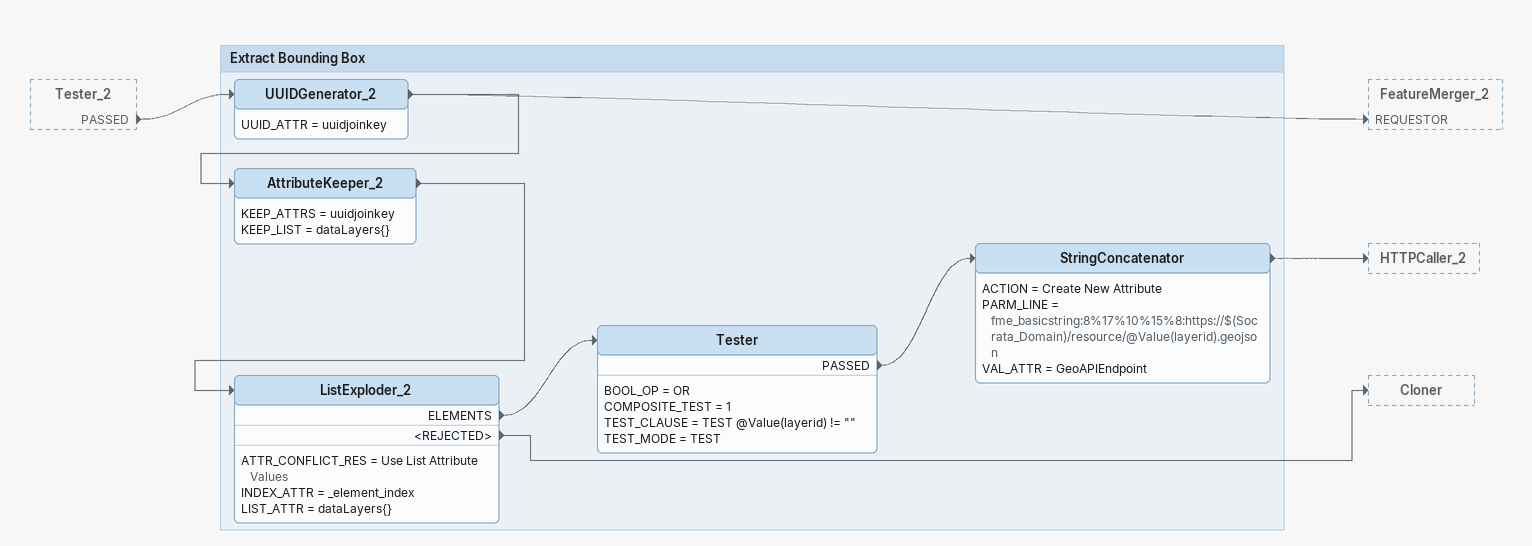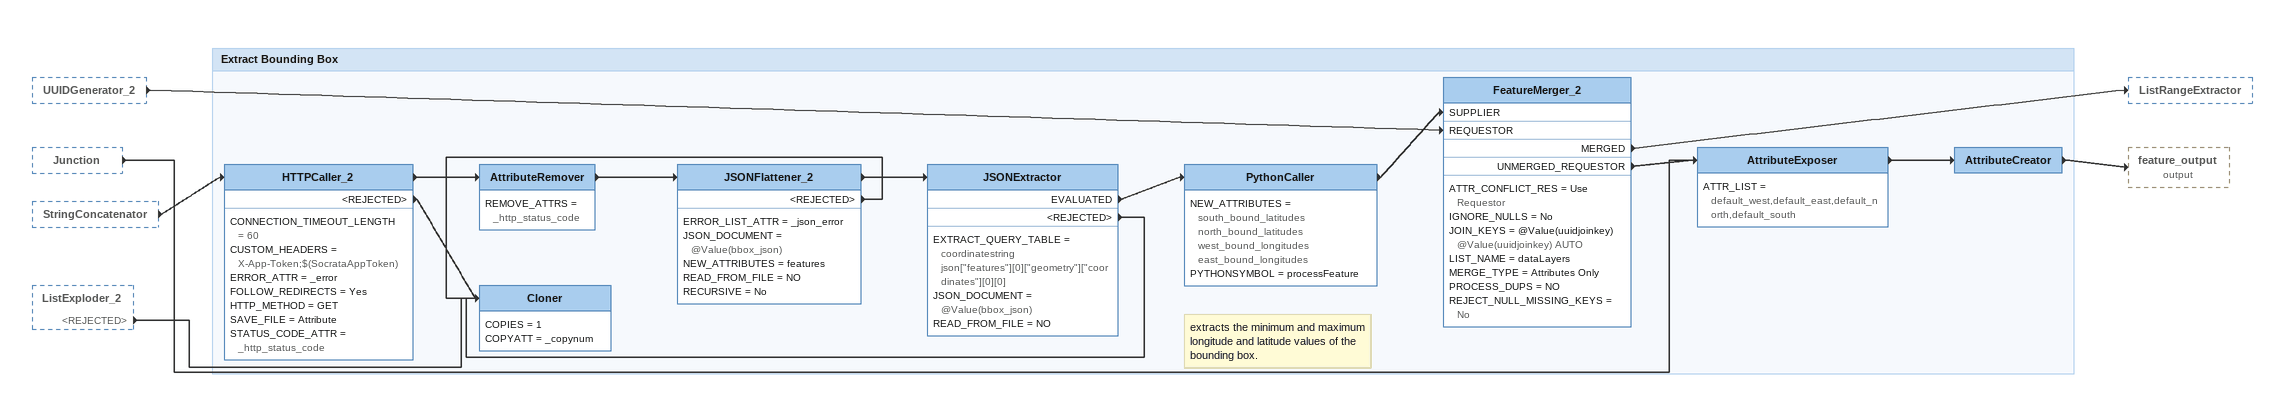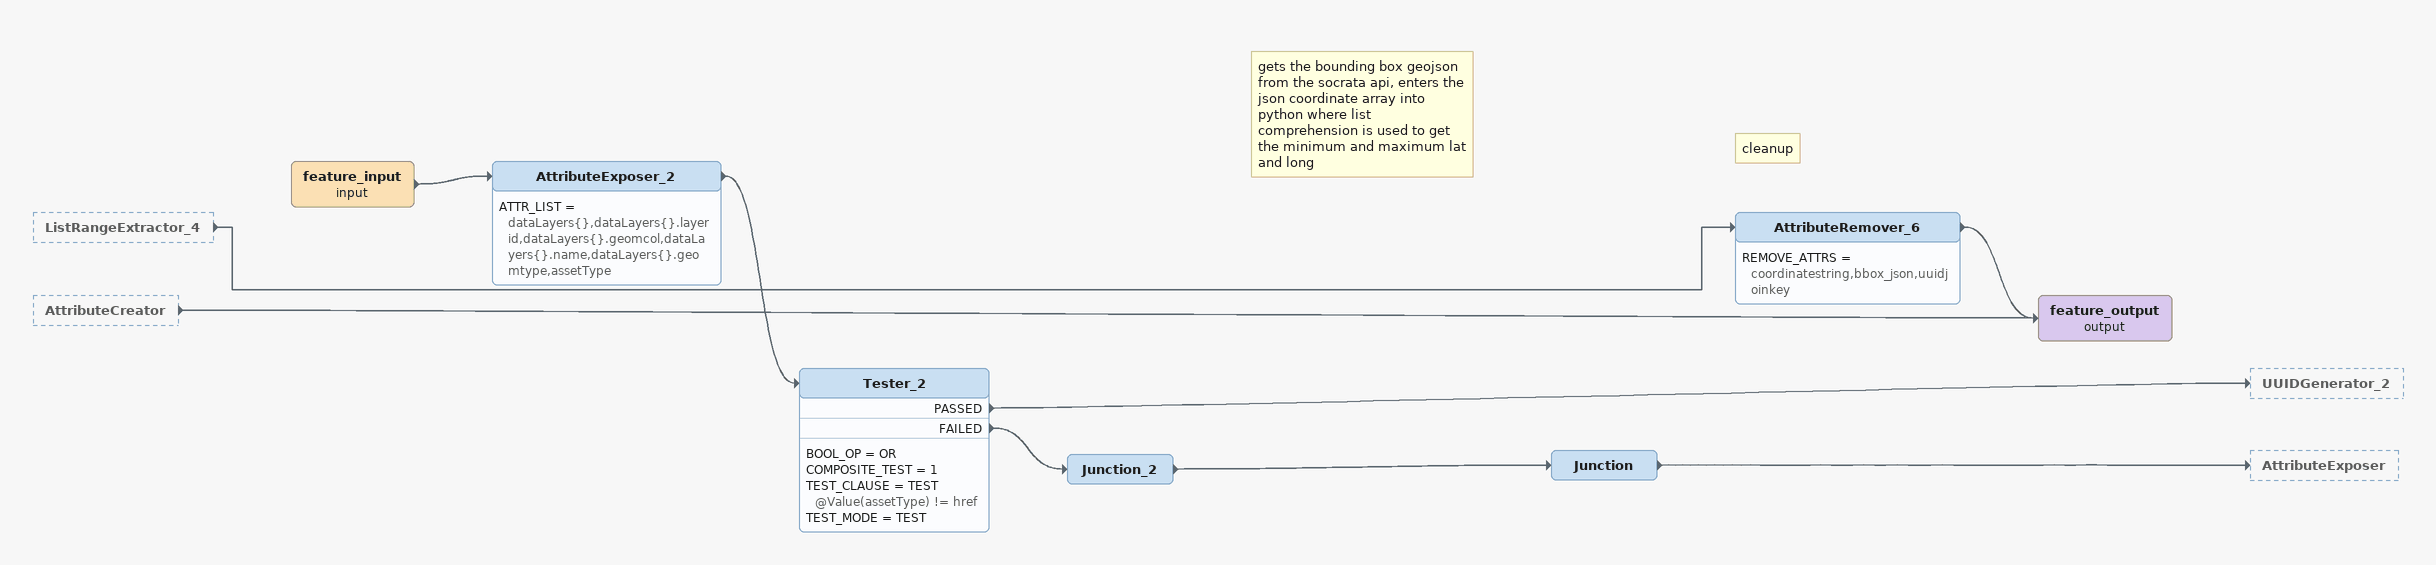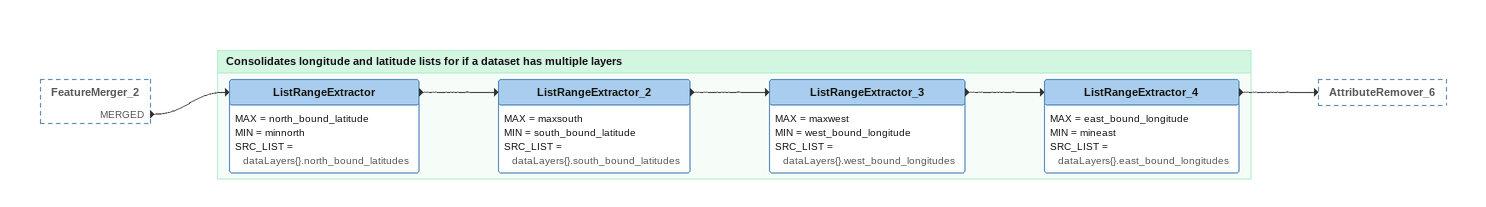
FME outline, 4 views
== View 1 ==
Tester_2 [outside]
    PASSED -> UUIDGenerator_2

Bookmark: Extract Bounding Box
UUIDGenerator_2
    UUID_ATTR = uuidjoinkey
    -> FeatureMerger_2 [REQUESTOR]
    -> AttributeKeeper_2
AttributeKeeper_2
    KEEP_ATTRS = uuidjoinkey
    KEEP_LIST = dataLayers{}
    -> ListExploder_2
ListExploder_2
    ATTR_CONFLICT_RES = Use List Attribute Values
    INDEX_ATTR = _element_index
    LIST_ATTR = dataLayers{}
    ELEMENTS -> Tester
    <REJECTED> -> Cloner
Tester
    BOOL_OP = OR
    COMPOSITE_TEST = 1
    TEST_CLAUSE = TEST @Value(layerid) != ""
    TEST_MODE = TEST
    PASSED -> StringConcatenator
StringConcatenator
    ACTION = Create New Attribute
    PARM_LINE = fme_basicstring:8%17%10%15%8:https://$(Socrata_Domain)/resource/@Value(layerid).geojson
    VAL_ATTR = GeoAPIEndpoint
    -> HTTPCaller_2

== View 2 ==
UUIDGenerator_2 [outside]
    -> FeatureMerger_2 [REQUESTOR]
Junction [outside]
    -> AttributeExposer
StringConcatenator [outside]
    -> HTTPCaller_2
ListExploder_2 [outside]
    <REJECTED> -> Cloner

Bookmark: Extract Bounding Box
HTTPCaller_2
    CONNECTION_TIMEOUT_LENGTH = 60
    CUSTOM_HEADERS = X-App-Token;$(SocrataAppToken)
    ERROR_ATTR = _error
    FOLLOW_REDIRECTS = Yes
    HTTP_METHOD = GET
    SAVE_FILE = Attribute
    STATUS_CODE_ATTR = _http_status_code
    -> AttributeRemover
    <REJECTED> -> Cloner
AttributeRemover
    REMOVE_ATTRS = _http_status_code
    -> JSONFlattener_2
JSONFlattener_2
    ERROR_LIST_ATTR = _json_error
    JSON_DOCUMENT = @Value(bbox_json)
    NEW_ATTRIBUTES = features
    READ_FROM_FILE = NO
    RECURSIVE = No
    -> JSONExtractor
    <REJECTED> -> Cloner
JSONExtractor
    EXTRACT_QUERY_TABLE = coordinatestring json["features"][0]["geometry"]["coordinates"][0][0]
    JSON_DOCUMENT = @Value(bbox_json)
    READ_FROM_FILE = NO
    EVALUATED -> PythonCaller
    <REJECTED> -> Cloner
Note: extracts the minimum and maximum longitude and latitude values of the bounding box.
PythonCaller
    NEW_ATTRIBUTES = south_bound_latitudes north_bound_latitudes west_bound_longitudes east_bound_longitudes
    PYTHONSYMBOL = processFeature
    -> FeatureMerger_2 [SUPPLIER]
FeatureMerger_2
    ATTR_CONFLICT_RES = Use Requestor
    IGNORE_NULLS = No
    JOIN_KEYS = @Value(uuidjoinkey) @Value(uuidjoinkey) AUTO
    LIST_NAME = dataLayers
    MERGE_TYPE = Attributes Only
    PROCESS_DUPS = NO
    REJECT_NULL_MISSING_KEYS = No
    MERGED -> ListRangeExtractor
    UNMERGED_REQUESTOR -> AttributeExposer
Cloner
    COPIES = 1
    COPYATT = _copynum
AttributeExposer
    ATTR_LIST = default_west,default_east,default_north,default_south
    -> AttributeCreator
AttributeCreator
    -> feature_output (output)

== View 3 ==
ListRangeExtractor_4 [outside]
    -> AttributeRemover_6
AttributeCreator [outside]
    -> feature_output (output)
feature_input (input)
    -> AttributeExposer_2
AttributeExposer_2
    ATTR_LIST = dataLayers{},dataLayers{}.layerid,dataLayers{}.geomcol,dataLayers{}.name,dataLayers{}.geomtype,assetType
    -> Tester_2
Tester_2
    BOOL_OP = OR
    COMPOSITE_TEST = 1
    TEST_CLAUSE = TEST @Value(assetType) != href
    TEST_MODE = TEST
    PASSED -> UUIDGenerator_2
    FAILED -> Junction_2
Note: cleanup
AttributeRemover_6
    REMOVE_ATTRS = coordinatestring,bbox_json,uuidjoinkey
    -> feature_output (output)
Junction_2
    -> Junction
Note: gets the bounding box geojson from the socrata api, enters the json coordinate array into python where list comprehension is used to get the minimum and maximum lat and long
Junction
    -> AttributeExposer
feature_output (output)

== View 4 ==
FeatureMerger_2 [outside]
    MERGED -> ListRangeExtractor

Bookmark: Consolidates longitude and latitude lists for if a dataset has multiple layers
ListRangeExtractor
    MAX = north_bound_latitude
    MIN = minnorth
    SRC_LIST = dataLayers{}.north_bound_latitudes
    -> ListRangeExtractor_2
ListRangeExtractor_2
    MAX = maxsouth
    MIN = south_bound_latitude
    SRC_LIST = dataLayers{}.south_bound_latitudes
    -> ListRangeExtractor_3
ListRangeExtractor_3
    MAX = maxwest
    MIN = west_bound_longitude
    SRC_LIST = dataLayers{}.west_bound_longitudes
    -> ListRangeExtractor_4
ListRangeExtractor_4
    MAX = east_bound_longitude
    MIN = mineast
    SRC_LIST = dataLayers{}.east_bound_longitudes
    -> AttributeRemover_6
